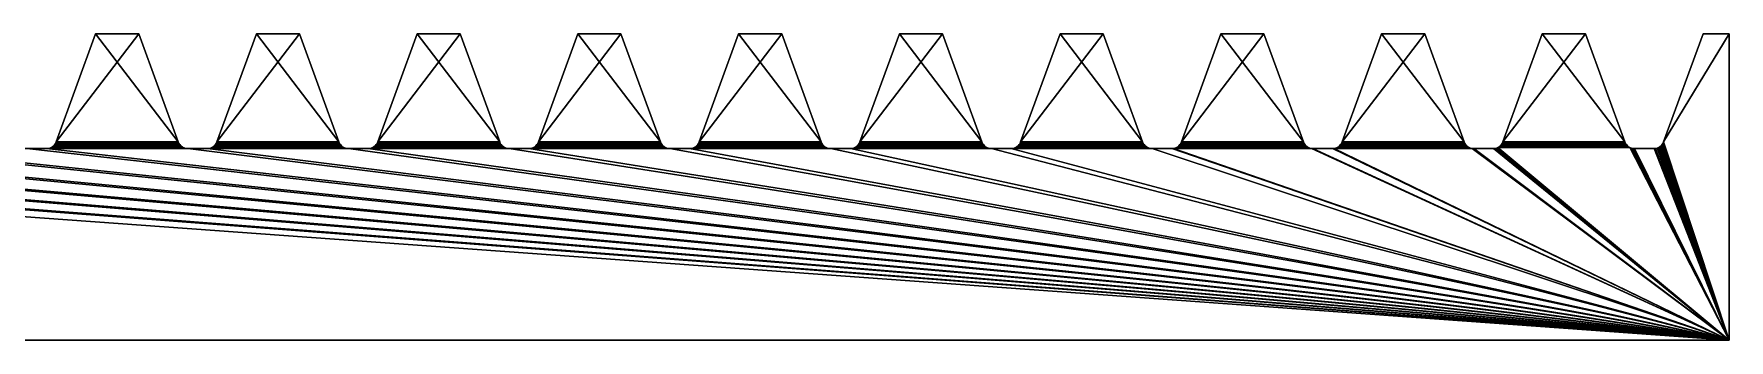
# Model space of a CAD drawing. Extents: x -15.2 to -4.5, y 0 to 0.6.
# Drawn here: x -8.053 to -4.547, y 0 to 0.635 of the extents above; entities that cross this region are included whole.
import ezdxf

# ---------------------------------------------------------------- set-up
doc = ezdxf.new("R2010")
doc.units = 0
doc.layers.add('4_21in_rac', color=253, linetype='CONTINUOUS')

msp = doc.modelspace()

# ---------------------------------------------------------------- meshes
at = {"layer": '4_21in_rac', "color": 253}
mesh = msp.add_polyface(dxfattribs=at)
corners = [(-7.925308, 0.635, 0.3175), (-7.925308, 0.635, -0.3175), (-7.836105, 0.635, -0.3175), (-7.836105, 0.635, 0.3175), (-7.746849, 0.40089, -0.3175), (-7.749329, 0.402925, -0.3175), (-8.012084, 0.402925, -0.3175), (-8.006865, 0.410923, -0.3175), (-7.753224, 0.408001, -0.3175), (-7.754548, 0.410923, -0.3175), (-7.751471, 0.405314, -0.3175), (-8.008189, 0.408001, -0.3175), (-8.009943, 0.405314, -0.3175), (-8.014564, 0.40089, -0.3175), (-8.014564, 0.40089, 0.3175), (-8.012084, 0.402925, 0.3175), (-7.748305, 0.402007, 0.3175), (-7.754548, 0.410923, 0.3175), (-8.008189, 0.408001, 0.3175), (-8.006865, 0.410923, 0.3175), (-8.009943, 0.405314, 0.3175), (-7.752999, 0.407601, 0.3175), (-7.750896, 0.404598, 0.3175), (-8.080791, 0.402007, 0.3175), (-8.081815, 0.402925, -0.3175), (-8.079335, 0.40089, -0.3175), (-8.085485, 0.407601, 0.3175), (-8.08571, 0.408001, -0.3175), (-8.083957, 0.405314, -0.3175), (-8.087034, 0.410923, 0.3175), (-8.087034, 0.410923, -0.3175), (-8.083382, 0.404598, 0.3175)]
mesh.append_faces([[corners[k] for k in face] for face in [(0, 1, 2), (0, 2, 3), (4, 5, 6), (7, 8, 9), (10, 8, 11), (9, 2, 1), (5, 10, 12), (9, 1, 7), (8, 7, 11), (10, 11, 12), (5, 12, 6), (4, 6, 13), (14, 15, 16), (17, 18, 19), (20, 18, 21), (19, 0, 3), (15, 20, 22), (19, 3, 17), (18, 17, 21), (20, 21, 22), (15, 22, 16), (1, 0, 19), (1, 19, 7), (7, 19, 18), (18, 12, 11), (15, 13, 6), (15, 14, 13), (20, 15, 6), (20, 6, 12), (18, 20, 12), (7, 18, 11), (23, 24, 25), (26, 27, 28), (29, 30, 27), (23, 31, 24), (27, 26, 29), (31, 26, 28), (31, 28, 24), (17, 3, 9), (3, 2, 9)]], dxfattribs={"color": 253})
mesh = msp.add_polyface(dxfattribs=at)
corners = [(-7.592822, 0.635, 0.3175), (-7.592822, 0.635, -0.3175), (-7.503619, 0.635, -0.3175), (-7.503619, 0.635, 0.3175), (-7.414363, 0.40089, -0.3175), (-7.416843, 0.402925, -0.3175), (-7.679598, 0.402925, -0.3175), (-7.674379, 0.410923, -0.3175), (-7.420738, 0.408001, -0.3175), (-7.422062, 0.410923, -0.3175), (-7.418985, 0.405314, -0.3175), (-7.675703, 0.408001, -0.3175), (-7.677457, 0.405314, -0.3175), (-7.682078, 0.40089, 0.3175), (-7.679598, 0.402925, 0.3175), (-7.416843, 0.402925, 0.3175), (-7.422062, 0.410923, 0.3175), (-7.675703, 0.408001, 0.3175), (-7.674379, 0.410923, 0.3175), (-7.677457, 0.405314, 0.3175), (-7.420738, 0.408001, 0.3175), (-7.418985, 0.405314, 0.3175), (-7.414363, 0.40089, 0.3175), (-7.682078, 0.40089, -0.3175), (-7.748305, 0.402007, 0.3175), (-7.749329, 0.402925, -0.3175), (-7.746849, 0.40089, -0.3175), (-7.752999, 0.407601, 0.3175), (-7.753224, 0.408001, -0.3175), (-7.751471, 0.405314, -0.3175), (-7.754548, 0.410923, 0.3175), (-7.754548, 0.410923, -0.3175), (-7.750896, 0.404598, 0.3175)]
mesh.append_faces([[corners[k] for k in face] for face in [(0, 1, 2), (0, 2, 3), (4, 5, 6), (7, 8, 9), (10, 8, 11), (9, 2, 1), (5, 10, 12), (9, 1, 7), (8, 7, 11), (10, 11, 12), (5, 12, 6), (13, 14, 15), (16, 17, 18), (19, 17, 20), (18, 0, 3), (14, 19, 21), (18, 3, 16), (17, 16, 20), (19, 20, 21), (14, 21, 15), (13, 15, 22), (1, 0, 18), (1, 18, 7), (7, 18, 17), (17, 12, 11), (14, 23, 6), (14, 13, 23), (19, 14, 6), (19, 6, 12), (17, 19, 12), (7, 17, 11), (24, 25, 26), (27, 28, 29), (30, 31, 28), (24, 32, 25), (28, 27, 30), (32, 27, 29), (32, 29, 25), (16, 3, 9), (3, 2, 9)]], dxfattribs={"color": 253})
mesh = msp.add_polyface(dxfattribs=at)
corners = [(-7.260336, 0.635, 0.3175), (-7.260336, 0.635, -0.3175), (-7.171133, 0.635, -0.3175), (-7.171133, 0.635, 0.3175), (-7.081877, 0.40089, -0.3175), (-7.084357, 0.402925, -0.3175), (-7.347112, 0.402925, -0.3175), (-7.341893, 0.410923, -0.3175), (-7.088252, 0.408001, -0.3175), (-7.089576, 0.410923, -0.3175), (-7.086499, 0.405314, -0.3175), (-7.343217, 0.408001, -0.3175), (-7.344971, 0.405314, -0.3175), (-7.349592, 0.40089, -0.3175), (-7.349592, 0.40089, 0.3175), (-7.347112, 0.402925, 0.3175), (-7.084357, 0.402925, 0.3175), (-7.089576, 0.410923, 0.3175), (-7.343217, 0.408001, 0.3175), (-7.341893, 0.410923, 0.3175), (-7.344971, 0.405314, 0.3175), (-7.088252, 0.408001, 0.3175), (-7.086499, 0.405314, 0.3175), (-7.081877, 0.40089, 0.3175), (-7.416843, 0.402925, 0.3175), (-7.418985, 0.405314, -0.3175), (-7.416843, 0.402925, -0.3175), (-7.420738, 0.408001, 0.3175), (-7.422062, 0.410923, -0.3175), (-7.420738, 0.408001, -0.3175), (-7.414363, 0.40089, 0.3175), (-7.418985, 0.405314, 0.3175), (-7.422062, 0.410923, 0.3175), (-7.414363, 0.40089, -0.3175)]
mesh.append_faces([[corners[k] for k in face] for face in [(0, 1, 2), (0, 2, 3), (4, 5, 6), (7, 8, 9), (10, 8, 11), (9, 2, 1), (5, 10, 12), (9, 1, 7), (8, 7, 11), (10, 11, 12), (5, 12, 6), (4, 6, 13), (14, 15, 16), (17, 18, 19), (20, 18, 21), (19, 0, 3), (15, 20, 22), (19, 3, 17), (18, 17, 21), (20, 21, 22), (15, 22, 16), (14, 16, 23), (1, 0, 19), (1, 19, 7), (7, 19, 18), (18, 12, 11), (15, 13, 6), (15, 14, 13), (20, 15, 6), (20, 6, 12), (18, 20, 12), (7, 18, 11), (24, 25, 26), (27, 28, 29), (30, 24, 26), (24, 31, 25), (28, 27, 32), (31, 27, 29), (31, 29, 25), (30, 26, 33)]], dxfattribs={"color": 253})
mesh = msp.add_polyface(dxfattribs=at)
corners = [(-6.92785, 0.635, 0.3175), (-6.92785, 0.635, -0.3175), (-6.838647, 0.635, -0.3175), (-6.838647, 0.635, 0.3175), (-6.749391, 0.40089, -0.3175), (-6.751871, 0.402925, -0.3175), (-7.014626, 0.402925, -0.3175), (-7.009407, 0.410923, -0.3175), (-6.755766, 0.408001, -0.3175), (-6.75709, 0.410923, -0.3175), (-6.754013, 0.405314, -0.3175), (-7.010731, 0.408001, -0.3175), (-7.012485, 0.405314, -0.3175), (-7.017106, 0.40089, 0.3175), (-7.014626, 0.402925, 0.3175), (-6.751871, 0.402925, 0.3175), (-6.75709, 0.410923, 0.3175), (-7.010731, 0.408001, 0.3175), (-7.009407, 0.410923, 0.3175), (-7.012485, 0.405314, 0.3175), (-6.755766, 0.408001, 0.3175), (-6.754013, 0.405314, 0.3175), (-7.017106, 0.40089, -0.3175), (-7.089576, 0.410923, 0.3175), (-7.171133, 0.635, 0.3175), (-7.089576, 0.410923, -0.3175), (-7.171133, 0.635, -0.3175), (-7.084357, 0.402925, 0.3175), (-7.086499, 0.405314, -0.3175), (-7.084357, 0.402925, -0.3175), (-7.088252, 0.408001, 0.3175), (-7.088252, 0.408001, -0.3175), (-7.081877, 0.40089, 0.3175), (-7.086499, 0.405314, 0.3175), (-7.081877, 0.40089, -0.3175)]
mesh.append_faces([[corners[k] for k in face] for face in [(0, 1, 2), (0, 2, 3), (4, 5, 6), (7, 8, 9), (10, 8, 11), (9, 2, 1), (5, 10, 12), (9, 1, 7), (8, 7, 11), (10, 11, 12), (5, 12, 6), (13, 14, 15), (16, 17, 18), (19, 17, 20), (18, 0, 3), (14, 19, 21), (18, 3, 16), (17, 16, 20), (19, 20, 21), (14, 21, 15), (1, 0, 18), (1, 18, 7), (7, 18, 17), (17, 12, 11), (14, 22, 6), (14, 13, 22), (19, 14, 6), (19, 6, 12), (17, 19, 12), (7, 17, 11), (23, 24, 25), (24, 26, 25), (27, 28, 29), (30, 25, 31), (32, 27, 29), (27, 33, 28), (25, 30, 23), (33, 30, 31), (33, 31, 28), (32, 29, 34)]], dxfattribs={"color": 253})
mesh = msp.add_polyface(dxfattribs=at)
corners = [(-6.595364, 0.635, 0.3175), (-6.595364, 0.635, -0.3175), (-6.506161, 0.635, -0.3175), (-6.506161, 0.635, 0.3175), (-6.416905, 0.40089, -0.3175), (-6.419385, 0.402925, -0.3175), (-6.68214, 0.402925, -0.3175), (-6.676921, 0.410923, -0.3175), (-6.42328, 0.408001, -0.3175), (-6.424604, 0.410923, -0.3175), (-6.421527, 0.405314, -0.3175), (-6.678245, 0.408001, -0.3175), (-6.679999, 0.405314, -0.3175), (-6.68462, 0.40089, 0.3175), (-6.68214, 0.402925, 0.3175), (-6.419385, 0.402925, 0.3175), (-6.424604, 0.410923, 0.3175), (-6.678245, 0.408001, 0.3175), (-6.676921, 0.410923, 0.3175), (-6.679999, 0.405314, 0.3175), (-6.42328, 0.408001, 0.3175), (-6.421527, 0.405314, 0.3175), (-6.68462, 0.40089, -0.3175), (-6.75709, 0.410923, 0.3175), (-6.838647, 0.635, 0.3175), (-6.75709, 0.410923, -0.3175), (-6.838647, 0.635, -0.3175), (-6.751871, 0.402925, 0.3175), (-6.754013, 0.405314, -0.3175), (-6.751871, 0.402925, -0.3175), (-6.755766, 0.408001, 0.3175), (-6.755766, 0.408001, -0.3175), (-6.749391, 0.40089, 0.3175), (-6.754013, 0.405314, 0.3175), (-6.749391, 0.40089, -0.3175)]
mesh.append_faces([[corners[k] for k in face] for face in [(0, 1, 2), (0, 2, 3), (4, 5, 6), (7, 8, 9), (10, 8, 11), (9, 2, 1), (5, 10, 12), (9, 1, 7), (8, 7, 11), (10, 11, 12), (5, 12, 6), (13, 14, 15), (16, 17, 18), (19, 17, 20), (18, 0, 3), (14, 19, 21), (18, 3, 16), (17, 16, 20), (19, 20, 21), (14, 21, 15), (1, 0, 18), (1, 18, 7), (7, 18, 17), (17, 12, 11), (14, 22, 6), (14, 13, 22), (19, 14, 6), (19, 6, 12), (17, 19, 12), (7, 17, 11), (23, 24, 25), (24, 26, 25), (27, 28, 29), (30, 25, 31), (32, 27, 29), (27, 33, 28), (25, 30, 23), (33, 30, 31), (33, 31, 28), (32, 29, 34)]], dxfattribs={"color": 253})
mesh = msp.add_polyface(dxfattribs=at)
corners = [(-6.262878, 0.635, 0.3175), (-6.262878, 0.635, -0.3175), (-6.173675, 0.635, -0.3175), (-6.173675, 0.635, 0.3175), (-6.084419, 0.40089, -0.3175), (-6.086899, 0.402925, -0.3175), (-6.349654, 0.402925, -0.3175), (-6.344435, 0.410923, -0.3175), (-6.090794, 0.408001, -0.3175), (-6.092118, 0.410923, -0.3175), (-6.089041, 0.405314, -0.3175), (-6.345759, 0.408001, -0.3175), (-6.347513, 0.405314, -0.3175), (-6.352134, 0.40089, 0.3175), (-6.349654, 0.402925, 0.3175), (-6.086899, 0.402925, 0.3175), (-6.092118, 0.410923, 0.3175), (-6.345759, 0.408001, 0.3175), (-6.344435, 0.410923, 0.3175), (-6.347513, 0.405314, 0.3175), (-6.090794, 0.408001, 0.3175), (-6.089041, 0.405314, 0.3175), (-6.352134, 0.40089, -0.3175), (-6.424604, 0.410923, 0.3175), (-6.506161, 0.635, 0.3175), (-6.424604, 0.410923, -0.3175), (-6.506161, 0.635, -0.3175), (-6.419385, 0.402925, 0.3175), (-6.421527, 0.405314, -0.3175), (-6.419385, 0.402925, -0.3175), (-6.42328, 0.408001, 0.3175), (-6.42328, 0.408001, -0.3175), (-6.416905, 0.40089, 0.3175), (-6.421527, 0.405314, 0.3175), (-6.416905, 0.40089, -0.3175)]
mesh.append_faces([[corners[k] for k in face] for face in [(0, 1, 2), (0, 2, 3), (4, 5, 6), (7, 8, 9), (10, 8, 11), (9, 2, 1), (5, 10, 12), (9, 1, 7), (8, 7, 11), (10, 11, 12), (5, 12, 6), (13, 14, 15), (16, 17, 18), (19, 17, 20), (18, 0, 3), (14, 19, 21), (18, 3, 16), (17, 16, 20), (19, 20, 21), (14, 21, 15), (1, 0, 18), (1, 18, 7), (7, 18, 17), (17, 12, 11), (14, 22, 6), (14, 13, 22), (19, 14, 6), (19, 6, 12), (17, 19, 12), (7, 17, 11), (23, 24, 25), (24, 26, 25), (27, 28, 29), (30, 25, 31), (32, 27, 29), (27, 33, 28), (25, 30, 23), (33, 30, 31), (33, 31, 28), (32, 29, 34)]], dxfattribs={"color": 253})
mesh = msp.add_polyface(dxfattribs=at)
corners = [(-5.930392, 0.635, 0.3175), (-5.930392, 0.635, -0.3175), (-5.841189, 0.635, -0.3175), (-5.841189, 0.635, 0.3175), (-5.751933, 0.40089, -0.3175), (-5.754413, 0.402925, -0.3175), (-6.017168, 0.402925, -0.3175), (-6.011949, 0.410923, -0.3175), (-5.758308, 0.408001, -0.3175), (-5.759632, 0.410923, -0.3175), (-5.756555, 0.405314, -0.3175), (-6.013273, 0.408001, -0.3175), (-6.015027, 0.405314, -0.3175), (-6.019648, 0.40089, 0.3175), (-6.017168, 0.402925, 0.3175), (-5.754413, 0.402925, 0.3175), (-5.759632, 0.410923, 0.3175), (-6.013273, 0.408001, 0.3175), (-6.011949, 0.410923, 0.3175), (-6.015027, 0.405314, 0.3175), (-5.758308, 0.408001, 0.3175), (-5.756555, 0.405314, 0.3175), (-6.019648, 0.40089, -0.3175), (-6.092118, 0.410923, 0.3175), (-6.173675, 0.635, 0.3175), (-6.092118, 0.410923, -0.3175), (-6.173675, 0.635, -0.3175), (-6.086899, 0.402925, 0.3175), (-6.089041, 0.405314, -0.3175), (-6.086899, 0.402925, -0.3175), (-6.090794, 0.408001, 0.3175), (-6.090794, 0.408001, -0.3175), (-6.084419, 0.40089, 0.3175), (-6.089041, 0.405314, 0.3175), (-6.084419, 0.40089, -0.3175)]
mesh.append_faces([[corners[k] for k in face] for face in [(0, 1, 2), (0, 2, 3), (4, 5, 6), (7, 8, 9), (10, 8, 11), (9, 2, 1), (5, 10, 12), (9, 1, 7), (8, 7, 11), (10, 11, 12), (5, 12, 6), (13, 14, 15), (16, 17, 18), (19, 17, 20), (18, 0, 3), (14, 19, 21), (18, 3, 16), (17, 16, 20), (19, 20, 21), (14, 21, 15), (1, 0, 18), (1, 18, 7), (7, 18, 17), (17, 12, 11), (14, 22, 6), (14, 13, 22), (19, 14, 6), (19, 6, 12), (17, 19, 12), (7, 17, 11), (23, 24, 25), (24, 26, 25), (27, 28, 29), (30, 25, 31), (32, 27, 29), (27, 33, 28), (25, 30, 23), (33, 30, 31), (33, 31, 28), (32, 29, 34)]], dxfattribs={"color": 253})
mesh = msp.add_polyface(dxfattribs=at)
corners = [(-5.597906, 0.635, 0.3175), (-5.597906, 0.635, -0.3175), (-5.508703, 0.635, -0.3175), (-5.508703, 0.635, 0.3175), (-5.419447, 0.40089, -0.3175), (-5.421927, 0.402925, -0.3175), (-5.684682, 0.402925, -0.3175), (-5.679463, 0.410923, -0.3175), (-5.425822, 0.408001, -0.3175), (-5.427146, 0.410923, -0.3175), (-5.424069, 0.405314, -0.3175), (-5.680787, 0.408001, -0.3175), (-5.682541, 0.405314, -0.3175), (-5.687162, 0.40089, 0.3175), (-5.684682, 0.402925, 0.3175), (-5.421927, 0.402925, 0.3175), (-5.427146, 0.410923, 0.3175), (-5.680787, 0.408001, 0.3175), (-5.679463, 0.410923, 0.3175), (-5.682541, 0.405314, 0.3175), (-5.425822, 0.408001, 0.3175), (-5.424069, 0.405314, 0.3175), (-5.687162, 0.40089, -0.3175), (-5.759632, 0.410923, 0.3175), (-5.841189, 0.635, 0.3175), (-5.759632, 0.410923, -0.3175), (-5.841189, 0.635, -0.3175), (-5.754413, 0.402925, 0.3175), (-5.756555, 0.405314, -0.3175), (-5.754413, 0.402925, -0.3175), (-5.758308, 0.408001, 0.3175), (-5.758308, 0.408001, -0.3175), (-5.751933, 0.40089, 0.3175), (-5.756555, 0.405314, 0.3175), (-5.751933, 0.40089, -0.3175)]
mesh.append_faces([[corners[k] for k in face] for face in [(0, 1, 2), (0, 2, 3), (4, 5, 6), (7, 8, 9), (10, 8, 11), (9, 2, 1), (5, 10, 12), (9, 1, 7), (8, 7, 11), (10, 11, 12), (5, 12, 6), (13, 14, 15), (16, 17, 18), (19, 17, 20), (18, 0, 3), (14, 19, 21), (18, 3, 16), (17, 16, 20), (19, 20, 21), (14, 21, 15), (1, 0, 18), (1, 18, 7), (7, 18, 17), (17, 12, 11), (14, 22, 6), (14, 13, 22), (19, 14, 6), (19, 6, 12), (17, 19, 12), (7, 17, 11), (23, 24, 25), (24, 26, 25), (27, 28, 29), (30, 25, 31), (32, 27, 29), (27, 33, 28), (25, 30, 23), (33, 30, 31), (33, 31, 28), (32, 29, 34)]], dxfattribs={"color": 253})
mesh = msp.add_polyface(dxfattribs=at)
corners = [(-5.26542, 0.635, 0.3175), (-5.26542, 0.635, -0.3175), (-5.176217, 0.635, -0.3175), (-5.176217, 0.635, 0.3175), (-5.086961, 0.40089, -0.3175), (-5.089441, 0.402925, -0.3175), (-5.352196, 0.402925, -0.3175), (-5.346977, 0.410923, -0.3175), (-5.093336, 0.408001, -0.3175), (-5.09466, 0.410923, -0.3175), (-5.091583, 0.405314, -0.3175), (-5.348301, 0.408001, -0.3175), (-5.350055, 0.405314, -0.3175), (-5.354676, 0.40089, 0.3175), (-5.352196, 0.402925, 0.3175), (-5.089441, 0.402925, 0.3175), (-5.09466, 0.410923, 0.3175), (-5.348301, 0.408001, 0.3175), (-5.346977, 0.410923, 0.3175), (-5.350055, 0.405314, 0.3175), (-5.093336, 0.408001, 0.3175), (-5.091583, 0.405314, 0.3175), (-5.354676, 0.40089, -0.3175), (-5.427146, 0.410923, 0.3175), (-5.508703, 0.635, 0.3175), (-5.427146, 0.410923, -0.3175), (-5.508703, 0.635, -0.3175), (-5.421927, 0.402925, 0.3175), (-5.424069, 0.405314, -0.3175), (-5.421927, 0.402925, -0.3175), (-5.425822, 0.408001, 0.3175), (-5.425822, 0.408001, -0.3175), (-5.419447, 0.40089, 0.3175), (-5.424069, 0.405314, 0.3175), (-5.419447, 0.40089, -0.3175)]
mesh.append_faces([[corners[k] for k in face] for face in [(0, 1, 2), (0, 2, 3), (4, 5, 6), (7, 8, 9), (10, 8, 11), (9, 2, 1), (5, 10, 12), (9, 1, 7), (8, 7, 11), (10, 11, 12), (5, 12, 6), (13, 14, 15), (16, 17, 18), (19, 17, 20), (18, 0, 3), (14, 19, 21), (18, 3, 16), (17, 16, 20), (19, 20, 21), (14, 21, 15), (1, 0, 18), (1, 18, 7), (7, 18, 17), (17, 12, 11), (14, 22, 6), (14, 13, 22), (19, 14, 6), (19, 6, 12), (17, 19, 12), (7, 17, 11), (23, 24, 25), (24, 26, 25), (27, 28, 29), (30, 25, 31), (32, 27, 29), (27, 33, 28), (25, 30, 23), (33, 30, 31), (33, 31, 28), (32, 29, 34)]], dxfattribs={"color": 253})
mesh = msp.add_polyface(dxfattribs=at)
corners = [(-4.932934, 0.635, 0.3175), (-4.932934, 0.635, -0.3175), (-4.843731, 0.635, -0.3175), (-4.843731, 0.635, 0.3175), (-4.762174, 0.410923, -0.3175), (-5.014491, 0.410923, -0.3175), (-4.76085, 0.408001, -0.3175), (-5.015815, 0.408001, -0.3175), (-4.759097, 0.405314, -0.3175), (-5.017569, 0.405314, -0.3175), (-4.756955, 0.402925, -0.3175), (-5.01971, 0.402925, -0.3175), (-4.754475, 0.40089, -0.3175), (-5.02219, 0.40089, -0.3175), (-5.0842, 0.399255, -0.3175), (-5.086961, 0.40089, -0.3175), (-5.354676, 0.40089, -0.3175), (-5.024951, 0.399255, 0.3175), (-5.02219, 0.40089, 0.3175), (-4.754475, 0.40089, 0.3175), (-5.01971, 0.402925, 0.3175), (-4.756955, 0.402925, 0.3175), (-4.762174, 0.410923, 0.3175), (-5.015815, 0.408001, 0.3175), (-5.014491, 0.410923, 0.3175), (-5.017569, 0.405314, 0.3175), (-4.76085, 0.408001, 0.3175), (-4.759097, 0.405314, 0.3175), (-5.024951, 0.399255, -0.3175), (-5.09466, 0.410923, 0.3175), (-5.176217, 0.635, 0.3175), (-5.09466, 0.410923, -0.3175), (-5.176217, 0.635, -0.3175), (-5.089441, 0.402925, 0.3175), (-5.091583, 0.405314, -0.3175), (-5.089441, 0.402925, -0.3175), (-5.093336, 0.408001, 0.3175), (-5.093336, 0.408001, -0.3175), (-5.086961, 0.40089, 0.3175), (-5.091583, 0.405314, 0.3175), (-5.0842, 0.399255, 0.3175)]
mesh.append_faces([[corners[k] for k in face] for face in [(0, 1, 2), (0, 2, 3), (4, 2, 1), (4, 1, 5), (6, 5, 7), (8, 7, 9), (10, 9, 11), (12, 11, 13), (14, 15, 16), (17, 18, 19), (18, 20, 21), (22, 23, 24), (25, 23, 26), (24, 0, 3), (20, 25, 27), (24, 3, 22), (23, 22, 26), (25, 26, 27), (1, 0, 24), (1, 24, 5), (5, 24, 23), (23, 9, 7), (20, 13, 11), (20, 18, 13), (18, 28, 13), (25, 20, 11), (25, 11, 9), (23, 25, 9), (5, 23, 7), (29, 30, 31), (30, 32, 31), (33, 34, 35), (36, 31, 37), (38, 33, 35), (33, 39, 34), (31, 36, 29), (39, 36, 37), (39, 37, 34), (40, 38, 15), (38, 35, 15)]], dxfattribs={"color": 253})
mesh = msp.add_polyface(dxfattribs=at)
corners = [(-4.5466, 0.635, -0.3175), (-4.682005, 0.410923, -0.3175), (-4.5466, 0, -0.3175), (-4.683329, 0.408001, -0.3175), (-4.685083, 0.405314, -0.3175), (-4.687224, 0.402925, -0.3175), (-4.689704, 0.40089, -0.3175), (-4.692465, 0.399255, -0.3175), (-4.695442, 0.39806, -0.3175), (-4.698567, 0.397331, -0.3175), (-4.701766, 0.397087, -0.3175), (-4.742413, 0.397087, -0.3175), (-4.745612, 0.397331, -0.3175), (-4.748737, 0.39806, -0.3175), (-4.751714, 0.399255, -0.3175), (-5.024951, 0.399255, -0.3175), (-5.024951, 0.399255, 0.3175), (-4.751714, 0.399255, 0.3175), (-4.5466, 0, 0.3175), (-4.748737, 0.39806, 0.3175), (-4.745612, 0.397331, 0.3175), (-4.742413, 0.397087, 0.3175), (-4.701766, 0.397087, 0.3175), (-4.698567, 0.397331, 0.3175), (-4.695442, 0.39806, 0.3175), (-4.692465, 0.399255, 0.3175), (-4.689704, 0.40089, 0.3175), (-4.687224, 0.402925, 0.3175), (-4.685083, 0.405314, 0.3175), (-4.683329, 0.408001, 0.3175), (-4.682005, 0.410923, 0.3175), (-4.5466, 0.635, 0.3175)]
mesh.append_faces([[corners[k] for k in face] for face in [(0, 1, 2), (1, 3, 2), (3, 4, 2), (4, 5, 2), (5, 6, 2), (6, 7, 2), (7, 8, 2), (8, 9, 2), (2, 10, 11), (11, 12, 2), (12, 13, 2), (13, 14, 2), (14, 15, 2), (9, 10, 2), (16, 17, 18), (17, 19, 18), (19, 20, 18), (20, 21, 18), (18, 22, 23), (18, 23, 24), (18, 24, 25), (18, 25, 26), (18, 26, 27), (18, 27, 28), (18, 28, 29), (18, 29, 30), (18, 30, 31), (21, 22, 18), (23, 10, 9), (25, 24, 8), (10, 23, 22), (24, 23, 9), (24, 9, 8), (21, 11, 10), (21, 10, 22), (11, 21, 20), (20, 13, 12), (20, 19, 13), (11, 20, 12), (2, 18, 31)]], dxfattribs={"color": 253})
mesh = msp.add_polyface(dxfattribs=at)
corners = [(-4.600448, 0.635, 0.3175), (-4.600448, 0.635, -0.3175), (-4.5466, 0.635, -0.3175), (-4.5466, 0.635, 0.3175), (-4.682005, 0.410923, -0.3175), (-4.751714, 0.399255, -0.3175), (-4.754475, 0.40089, -0.3175), (-5.02219, 0.40089, -0.3175), (-4.756955, 0.402925, -0.3175), (-5.01971, 0.402925, -0.3175), (-5.014491, 0.410923, -0.3175), (-4.76085, 0.408001, -0.3175), (-4.762174, 0.410923, -0.3175), (-4.759097, 0.405314, -0.3175), (-5.015815, 0.408001, -0.3175), (-5.017569, 0.405314, -0.3175), (-5.01971, 0.402925, 0.3175), (-4.759097, 0.405314, 0.3175), (-4.756955, 0.402925, 0.3175), (-5.02219, 0.40089, 0.3175), (-4.754475, 0.40089, 0.3175), (-5.024951, 0.399255, 0.3175), (-4.751714, 0.399255, 0.3175), (-4.682005, 0.410923, 0.3175), (-4.683329, 0.408001, 0.3175), (-4.685083, 0.405314, -0.3175), (-4.683329, 0.408001, -0.3175), (-4.687224, 0.402925, 0.3175), (-4.689704, 0.40089, -0.3175), (-4.687224, 0.402925, -0.3175), (-4.692465, 0.399255, 0.3175), (-4.695442, 0.39806, -0.3175), (-4.692465, 0.399255, -0.3175), (-4.689704, 0.40089, 0.3175), (-4.685083, 0.405314, 0.3175), (-4.762174, 0.410923, 0.3175), (-4.843731, 0.635, 0.3175), (-4.843731, 0.635, -0.3175), (-4.76085, 0.408001, 0.3175), (-4.748737, 0.39806, 0.3175), (-4.748737, 0.39806, -0.3175), (-4.5466, 0, -0.3175)]
mesh.append_faces([[corners[k] for k in face] for face in [(0, 1, 2), (0, 2, 3), (1, 4, 2), (5, 6, 7), (6, 8, 9), (10, 11, 12), (13, 11, 14), (8, 13, 15), (16, 17, 18), (19, 18, 20), (21, 20, 22), (23, 0, 3), (1, 0, 23), (1, 23, 4), (4, 23, 24), (24, 25, 26), (27, 28, 29), (30, 31, 32), (33, 30, 32), (27, 33, 28), (33, 32, 28), (34, 27, 29), (34, 29, 25), (24, 34, 25), (4, 24, 26), (35, 36, 12), (36, 37, 12), (22, 6, 5), (18, 13, 8), (38, 12, 11), (20, 18, 8), (18, 17, 13), (12, 38, 35), (17, 38, 11), (17, 11, 13), (22, 20, 6), (20, 8, 6), (39, 22, 5), (39, 5, 40), (41, 3, 2)]], dxfattribs={"color": 253})
mesh = msp.add_polyface(dxfattribs=at)
corners = [(-11.392133, 0.397087, -0.3175), (-11.680773, 0.397331, -0.3175), (-11.683972, 0.397087, -0.3175), (-11.724619, 0.397087, -0.3175), (-11.727818, 0.397331, -0.3175), (-12.013259, 0.397331, -0.3175), (-11.730943, 0.39806, -0.3175), (-12.010134, 0.39806, -0.3175), (-11.73392, 0.399255, -0.3175), (-12.007157, 0.399255, -0.3175), (-11.736681, 0.40089, -0.3175), (-12.004396, 0.40089, -0.3175), (-12.001916, 0.402925, -0.3175), (-10.021542, 0.397087, -0.3175), (-10.062189, 0.397087, -0.3175), (-15.24, 0, -0.3175), (-10.354028, 0.397087, -0.3175), (-12.010134, 0.39806, 0.3175), (-12.007157, 0.399255, 0.3175), (-11.73392, 0.399255, 0.3175), (-12.004396, 0.40089, 0.3175), (-11.736681, 0.40089, 0.3175), (-11.739161, 0.402925, 0.3175), (-11.730943, 0.39806, 0.3175), (-12.013259, 0.397331, 0.3175), (-11.727818, 0.397331, 0.3175), (-12.016458, 0.397087, 0.3175), (-11.724619, 0.397087, 0.3175), (-11.683972, 0.397087, 0.3175), (-11.680773, 0.397331, 0.3175), (-11.395332, 0.397331, 0.3175), (-10.062189, 0.397087, 0.3175), (-10.021542, 0.397087, 0.3175), (-15.24, 0, 0.3175), (-10.354028, 0.397087, 0.3175), (-4.5466, 0, 0.3175), (-11.674671, 0.399255, 0.3175), (-11.677648, 0.39806, -0.3175), (-11.674671, 0.399255, -0.3175), (-11.67191, 0.40089, 0.3175), (-11.677648, 0.39806, 0.3175), (-11.67191, 0.40089, -0.3175)]
mesh.append_faces([[corners[k] for k in face] for face in [(0, 1, 2), (3, 4, 5), (4, 6, 7), (6, 8, 9), (8, 10, 11), (10, 12, 11), (8, 11, 9), (6, 9, 7), (4, 7, 5), (13, 14, 15), (14, 16, 15), (17, 18, 19), (18, 20, 21), (20, 22, 21), (18, 21, 19), (17, 19, 23), (24, 23, 25), (26, 25, 27), (28, 29, 30), (31, 32, 33), (34, 31, 33), (15, 33, 35), (36, 37, 38), (29, 2, 1), (39, 36, 38), (36, 40, 37), (2, 29, 28), (40, 29, 1), (40, 1, 37), (39, 38, 41), (27, 3, 2), (27, 2, 28), (3, 27, 25), (25, 6, 4), (19, 10, 8), (19, 21, 10), (23, 19, 8), (23, 8, 6), (25, 23, 6), (3, 25, 4)]], dxfattribs={"color": 253})
mesh = msp.add_polyface(dxfattribs=at)
corners = [(-9.741765, 0.40089, -0.3175), (-10.007, 0.402925, -0.3175), (-10.00948, 0.40089, -0.3175), (-9.739004, 0.399255, -0.3175), (-10.012241, 0.399255, -0.3175), (-9.736027, 0.39806, -0.3175), (-10.015218, 0.39806, -0.3175), (-9.732902, 0.397331, -0.3175), (-10.018343, 0.397331, -0.3175), (-9.729703, 0.397087, -0.3175), (-10.021542, 0.397087, -0.3175), (-10.062189, 0.397087, -0.3175), (-10.065388, 0.397331, -0.3175), (-10.350829, 0.397331, -0.3175), (-10.068513, 0.39806, -0.3175), (-10.347704, 0.39806, -0.3175), (-10.07149, 0.399255, -0.3175), (-10.344727, 0.399255, -0.3175), (-10.074251, 0.40089, -0.3175), (-10.341966, 0.40089, -0.3175), (-10.076731, 0.402925, -0.3175), (-10.339486, 0.402925, -0.3175), (-4.5466, 0, -0.3175), (-15.24, 0, -0.3175), (-10.341966, 0.40089, 0.3175), (-10.075707, 0.402007, 0.3175), (-10.072704, 0.399904, 0.3175), (-10.344727, 0.399255, 0.3175), (-10.069382, 0.398355, 0.3175), (-10.347704, 0.39806, 0.3175), (-10.065841, 0.397406, 0.3175), (-10.350829, 0.397331, 0.3175), (-10.062189, 0.397087, 0.3175), (-10.021542, 0.397087, 0.3175), (-10.018343, 0.397331, 0.3175), (-9.732902, 0.397331, 0.3175), (-10.015218, 0.39806, 0.3175), (-9.736027, 0.39806, 0.3175), (-10.012241, 0.399255, 0.3175), (-9.739004, 0.399255, 0.3175), (-10.00948, 0.40089, 0.3175), (-9.741765, 0.40089, 0.3175), (-15.24, 0, 0.3175), (-4.5466, 0, 0.3175), (-10.007, 0.402925, 0.3175)]
mesh.append_faces([[corners[k] for k in face] for face in [(0, 1, 2), (3, 2, 4), (5, 4, 6), (7, 6, 8), (9, 8, 10), (11, 12, 13), (12, 14, 15), (14, 16, 17), (16, 18, 19), (18, 20, 21), (22, 10, 23), (24, 25, 26), (27, 26, 28), (29, 28, 30), (31, 30, 32), (33, 34, 35), (34, 36, 37), (36, 38, 39), (38, 40, 41), (42, 33, 43), (38, 6, 4), (34, 10, 8), (40, 38, 4), (38, 36, 6), (10, 34, 33), (36, 34, 8), (36, 8, 6), (44, 40, 2), (40, 4, 2), (32, 11, 10), (32, 10, 33), (11, 32, 12), (28, 16, 14), (25, 20, 18), (26, 25, 18), (28, 26, 16), (26, 18, 16), (30, 28, 14), (30, 14, 12), (32, 30, 12)]], dxfattribs={"color": 253})
mesh = msp.add_polyface(dxfattribs=at)
corners = [(-8.067273, 0.397087, -0.3175), (-8.070472, 0.397331, -0.3175), (-8.355913, 0.397331, -0.3175), (-8.073597, 0.39806, -0.3175), (-8.352788, 0.39806, -0.3175), (-8.076574, 0.399255, -0.3175), (-8.349811, 0.399255, -0.3175), (-8.079335, 0.40089, -0.3175), (-8.34705, 0.40089, -0.3175), (-8.34457, 0.402925, -0.3175), (-8.359112, 0.397087, -0.3175), (-8.399759, 0.397087, -0.3175), (-8.402958, 0.397331, -0.3175), (-8.688399, 0.397331, -0.3175), (-4.5466, 0, -0.3175), (-9.729703, 0.397087, -0.3175), (-10.021542, 0.397087, -0.3175), (-8.359112, 0.397087, 0.3175), (-8.355913, 0.397331, 0.3175), (-8.067273, 0.397087, 0.3175), (-8.352788, 0.39806, 0.3175), (-8.070925, 0.397406, 0.3175), (-8.349811, 0.399255, 0.3175), (-8.074466, 0.398355, 0.3175), (-8.34705, 0.40089, 0.3175), (-8.077788, 0.399904, 0.3175), (-8.080791, 0.402007, 0.3175), (-15.24, 0, -0.3175), (-4.5466, 0, 0.3175), (-8.34457, 0.402925, 0.3175), (-8.399759, 0.397087, 0.3175), (-8.402958, 0.397331, 0.3175), (-8.406083, 0.39806, -0.3175), (-8.40906, 0.399255, 0.3175), (-8.411821, 0.40089, -0.3175), (-8.40906, 0.399255, -0.3175), (-8.411821, 0.40089, 0.3175), (-8.414301, 0.402925, -0.3175), (-8.406083, 0.39806, 0.3175)]
mesh.append_faces([[corners[k] for k in face] for face in [(0, 1, 2), (1, 3, 4), (3, 5, 6), (5, 7, 8), (7, 9, 8), (5, 8, 6), (3, 6, 4), (1, 4, 2), (0, 2, 10), (11, 12, 13), (14, 15, 16), (17, 18, 19), (18, 20, 21), (20, 22, 23), (22, 24, 25), (24, 26, 25), (22, 25, 23), (20, 23, 21), (18, 21, 19), (27, 28, 14), (22, 4, 6), (18, 10, 2), (24, 22, 6), (22, 20, 4), (10, 18, 17), (20, 18, 2), (20, 2, 4), (29, 24, 8), (24, 6, 8), (30, 11, 10), (30, 10, 17), (11, 30, 31), (31, 32, 12), (33, 34, 35), (33, 36, 34), (36, 37, 34), (38, 33, 35), (38, 35, 32), (31, 38, 32), (11, 31, 12)]], dxfattribs={"color": 253})
mesh = msp.add_polyface(dxfattribs=at)
corners = [(-7.734787, 0.397087, -0.3175), (-7.737986, 0.397331, -0.3175), (-8.023427, 0.397331, -0.3175), (-7.741111, 0.39806, -0.3175), (-8.020302, 0.39806, -0.3175), (-7.744088, 0.399255, -0.3175), (-8.017325, 0.399255, -0.3175), (-7.746849, 0.40089, -0.3175), (-8.014564, 0.40089, -0.3175), (-8.026626, 0.397087, -0.3175), (-4.5466, 0, -0.3175), (-9.35657, 0.397087, -0.3175), (-9.397217, 0.397087, -0.3175), (-9.689056, 0.397087, -0.3175), (-9.729703, 0.397087, -0.3175), (-8.026626, 0.397087, 0.3175), (-8.023427, 0.397331, 0.3175), (-7.734787, 0.397087, 0.3175), (-8.020302, 0.39806, 0.3175), (-7.738439, 0.397406, 0.3175), (-8.017325, 0.399255, 0.3175), (-7.74198, 0.398355, 0.3175), (-8.014564, 0.40089, 0.3175), (-7.745302, 0.399904, 0.3175), (-7.748305, 0.402007, 0.3175), (-9.689056, 0.397087, 0.3175), (-9.397217, 0.397087, 0.3175), (-4.5466, 0, 0.3175), (-9.729703, 0.397087, 0.3175), (-10.021542, 0.397087, 0.3175), (-8.067273, 0.397087, 0.3175), (-8.067273, 0.397087, -0.3175), (-8.070472, 0.397331, -0.3175), (-8.074466, 0.398355, 0.3175), (-8.076574, 0.399255, -0.3175), (-8.073597, 0.39806, -0.3175), (-8.077788, 0.399904, 0.3175), (-8.080791, 0.402007, 0.3175), (-8.079335, 0.40089, -0.3175), (-8.070925, 0.397406, 0.3175)]
mesh.append_faces([[corners[k] for k in face] for face in [(0, 1, 2), (1, 3, 4), (3, 5, 6), (5, 7, 8), (5, 8, 6), (3, 6, 4), (1, 4, 2), (0, 2, 9), (10, 11, 12), (10, 12, 13), (10, 13, 14), (15, 16, 17), (16, 18, 19), (18, 20, 21), (20, 22, 23), (22, 24, 23), (20, 23, 21), (18, 21, 19), (16, 19, 17), (25, 26, 27), (28, 25, 27), (29, 28, 27), (20, 4, 6), (16, 9, 2), (22, 20, 6), (20, 18, 4), (9, 16, 15), (18, 16, 2), (18, 2, 4), (22, 6, 8), (30, 31, 9), (30, 9, 15), (31, 30, 32), (33, 34, 35), (36, 37, 38), (33, 36, 34), (36, 38, 34), (39, 33, 35), (39, 35, 32), (30, 39, 32)]], dxfattribs={"color": 253})
mesh = msp.add_polyface(dxfattribs=at)
corners = [(-7.402301, 0.397087, -0.3175), (-7.4055, 0.397331, -0.3175), (-7.690941, 0.397331, -0.3175), (-7.408625, 0.39806, -0.3175), (-7.687816, 0.39806, -0.3175), (-7.411602, 0.399255, -0.3175), (-7.684839, 0.399255, -0.3175), (-7.414363, 0.40089, -0.3175), (-7.682078, 0.40089, -0.3175), (-7.679598, 0.402925, -0.3175), (-7.69414, 0.397087, -0.3175), (-4.5466, 0, -0.3175), (-9.024084, 0.397087, -0.3175), (-9.064731, 0.397087, -0.3175), (-9.35657, 0.397087, -0.3175), (-9.35657, 0.397087, 0.3175), (-9.064731, 0.397087, 0.3175), (-4.5466, 0, 0.3175), (-9.024084, 0.397087, 0.3175), (-7.69414, 0.397087, 0.3175), (-7.690941, 0.397331, 0.3175), (-7.4055, 0.397331, 0.3175), (-7.687816, 0.39806, 0.3175), (-7.408625, 0.39806, 0.3175), (-7.684839, 0.399255, 0.3175), (-7.411602, 0.399255, 0.3175), (-7.682078, 0.40089, 0.3175), (-7.414363, 0.40089, 0.3175), (-7.402301, 0.397087, 0.3175), (-9.397217, 0.397087, 0.3175), (-7.734787, 0.397087, 0.3175), (-7.734787, 0.397087, -0.3175), (-7.737986, 0.397331, -0.3175), (-7.74198, 0.398355, 0.3175), (-7.744088, 0.399255, -0.3175), (-7.741111, 0.39806, -0.3175), (-7.745302, 0.399904, 0.3175), (-7.748305, 0.402007, 0.3175), (-7.746849, 0.40089, -0.3175), (-7.738439, 0.397406, 0.3175)]
mesh.append_faces([[corners[k] for k in face] for face in [(0, 1, 2), (1, 3, 4), (3, 5, 6), (5, 7, 8), (7, 9, 8), (5, 8, 6), (3, 6, 4), (1, 4, 2), (0, 2, 10), (11, 12, 13), (11, 13, 14), (15, 16, 17), (16, 18, 17), (19, 20, 21), (20, 22, 23), (22, 24, 25), (24, 26, 27), (24, 27, 25), (22, 25, 23), (20, 23, 21), (19, 21, 28), (29, 15, 17), (24, 4, 6), (20, 10, 2), (26, 24, 6), (24, 22, 4), (10, 20, 19), (22, 20, 2), (22, 2, 4), (26, 6, 8), (30, 31, 10), (30, 10, 19), (31, 30, 32), (33, 34, 35), (36, 37, 38), (33, 36, 34), (36, 38, 34), (39, 33, 35), (39, 35, 32), (30, 39, 32)]], dxfattribs={"color": 253})
mesh = msp.add_polyface(dxfattribs=at)
corners = [(-7.069815, 0.397087, -0.3175), (-7.073014, 0.397331, -0.3175), (-7.358455, 0.397331, -0.3175), (-7.076139, 0.39806, -0.3175), (-7.35533, 0.39806, -0.3175), (-7.079116, 0.399255, -0.3175), (-7.352353, 0.399255, -0.3175), (-7.081877, 0.40089, -0.3175), (-7.349592, 0.40089, -0.3175), (-7.361654, 0.397087, -0.3175), (-4.5466, 0, -0.3175), (-8.399759, 0.397087, -0.3175), (-8.691598, 0.397087, -0.3175), (-8.732245, 0.397087, -0.3175), (-9.024084, 0.397087, -0.3175), (-9.024084, 0.397087, 0.3175), (-8.732245, 0.397087, 0.3175), (-4.5466, 0, 0.3175), (-8.691598, 0.397087, 0.3175), (-8.399759, 0.397087, 0.3175), (-7.361654, 0.397087, 0.3175), (-7.358455, 0.397331, 0.3175), (-7.073014, 0.397331, 0.3175), (-7.35533, 0.39806, 0.3175), (-7.076139, 0.39806, 0.3175), (-7.352353, 0.399255, 0.3175), (-7.079116, 0.399255, 0.3175), (-7.349592, 0.40089, 0.3175), (-7.081877, 0.40089, 0.3175), (-7.069815, 0.397087, 0.3175), (-7.402301, 0.397087, 0.3175), (-7.402301, 0.397087, -0.3175), (-7.4055, 0.397331, 0.3175), (-7.408625, 0.39806, -0.3175), (-7.4055, 0.397331, -0.3175), (-7.411602, 0.399255, 0.3175), (-7.414363, 0.40089, -0.3175), (-7.411602, 0.399255, -0.3175), (-7.414363, 0.40089, 0.3175), (-7.408625, 0.39806, 0.3175)]
mesh.append_faces([[corners[k] for k in face] for face in [(0, 1, 2), (1, 3, 4), (3, 5, 6), (5, 7, 8), (5, 8, 6), (3, 6, 4), (1, 4, 2), (0, 2, 9), (10, 11, 12), (10, 12, 13), (10, 13, 14), (15, 16, 17), (16, 18, 17), (18, 19, 17), (20, 21, 22), (21, 23, 24), (23, 25, 26), (25, 27, 28), (25, 28, 26), (23, 26, 24), (21, 24, 22), (20, 22, 29), (25, 4, 6), (21, 9, 2), (27, 25, 6), (25, 23, 4), (9, 21, 20), (23, 21, 2), (23, 2, 4), (27, 6, 8), (30, 31, 9), (30, 9, 20), (31, 30, 32), (32, 33, 34), (35, 36, 37), (35, 38, 36), (39, 35, 37), (39, 37, 33), (32, 39, 33), (31, 32, 34)]], dxfattribs={"color": 253})
mesh = msp.add_polyface(dxfattribs=at)
corners = [(-6.740528, 0.397331, -0.3175), (-6.743653, 0.39806, -0.3175), (-7.022844, 0.39806, -0.3175), (-6.74663, 0.399255, -0.3175), (-7.019867, 0.399255, -0.3175), (-6.749391, 0.40089, -0.3175), (-7.017106, 0.40089, -0.3175), (-7.014626, 0.402925, -0.3175), (-7.025969, 0.397331, -0.3175), (-6.737329, 0.397087, -0.3175), (-7.029168, 0.397087, -0.3175), (-4.5466, 0, -0.3175), (-8.026626, 0.397087, -0.3175), (-8.067273, 0.397087, -0.3175), (-8.359112, 0.397087, -0.3175), (-8.399759, 0.397087, -0.3175), (-8.399759, 0.397087, 0.3175), (-8.359112, 0.397087, 0.3175), (-4.5466, 0, 0.3175), (-8.067273, 0.397087, 0.3175), (-8.026626, 0.397087, 0.3175), (-7.029168, 0.397087, 0.3175), (-7.025969, 0.397331, 0.3175), (-6.740528, 0.397331, 0.3175), (-7.022844, 0.39806, 0.3175), (-6.743653, 0.39806, 0.3175), (-7.019867, 0.399255, 0.3175), (-6.74663, 0.399255, 0.3175), (-7.017106, 0.40089, 0.3175), (-6.749391, 0.40089, 0.3175), (-6.751871, 0.402925, 0.3175), (-7.069815, 0.397087, 0.3175), (-7.069815, 0.397087, -0.3175), (-7.073014, 0.397331, 0.3175), (-7.076139, 0.39806, -0.3175), (-7.073014, 0.397331, -0.3175), (-7.079116, 0.399255, 0.3175), (-7.081877, 0.40089, -0.3175), (-7.079116, 0.399255, -0.3175), (-7.081877, 0.40089, 0.3175), (-7.076139, 0.39806, 0.3175)]
mesh.append_faces([[corners[k] for k in face] for face in [(0, 1, 2), (1, 3, 4), (3, 5, 6), (5, 7, 6), (3, 6, 4), (1, 4, 2), (0, 2, 8), (9, 8, 10), (11, 12, 13), (11, 13, 14), (11, 14, 15), (16, 17, 18), (17, 19, 18), (19, 20, 18), (21, 22, 23), (22, 24, 25), (24, 26, 27), (26, 28, 29), (28, 30, 29), (26, 29, 27), (24, 27, 25), (22, 25, 23), (26, 2, 4), (22, 10, 8), (28, 26, 4), (26, 24, 2), (10, 22, 21), (24, 22, 8), (24, 8, 2), (28, 4, 6), (31, 32, 10), (31, 10, 21), (32, 31, 33), (33, 34, 35), (36, 37, 38), (36, 39, 37), (40, 36, 38), (40, 38, 34), (33, 40, 34), (32, 33, 35)]], dxfattribs={"color": 253})
mesh = msp.add_polyface(dxfattribs=at)
corners = [(-6.411167, 0.39806, -0.3175), (-6.414144, 0.399255, -0.3175), (-6.687381, 0.399255, -0.3175), (-6.416905, 0.40089, -0.3175), (-6.68462, 0.40089, -0.3175), (-6.68214, 0.402925, -0.3175), (-6.690358, 0.39806, -0.3175), (-6.408042, 0.397331, -0.3175), (-6.693483, 0.397331, -0.3175), (-6.404843, 0.397087, -0.3175), (-6.696682, 0.397087, -0.3175), (-6.737329, 0.397087, -0.3175), (-6.740528, 0.397331, -0.3175), (-7.025969, 0.397331, -0.3175), (-4.5466, 0, -0.3175), (-7.402301, 0.397087, -0.3175), (-7.69414, 0.397087, -0.3175), (-7.734787, 0.397087, -0.3175), (-8.026626, 0.397087, -0.3175), (-8.026626, 0.397087, 0.3175), (-7.734787, 0.397087, 0.3175), (-4.5466, 0, 0.3175), (-7.69414, 0.397087, 0.3175), (-7.402301, 0.397087, 0.3175), (-7.029168, 0.397087, 0.3175), (-6.740528, 0.397331, 0.3175), (-6.737329, 0.397087, 0.3175), (-6.696682, 0.397087, 0.3175), (-6.693483, 0.397331, 0.3175), (-6.408042, 0.397331, 0.3175), (-6.690358, 0.39806, 0.3175), (-6.411167, 0.39806, 0.3175), (-6.687381, 0.399255, 0.3175), (-6.414144, 0.399255, 0.3175), (-6.68462, 0.40089, 0.3175), (-6.416905, 0.40089, 0.3175), (-6.419385, 0.402925, 0.3175), (-6.743653, 0.39806, -0.3175), (-6.74663, 0.399255, 0.3175), (-6.749391, 0.40089, -0.3175), (-6.74663, 0.399255, -0.3175), (-6.749391, 0.40089, 0.3175), (-6.743653, 0.39806, 0.3175)]
mesh.append_faces([[corners[k] for k in face] for face in [(0, 1, 2), (1, 3, 4), (3, 5, 4), (1, 4, 2), (0, 2, 6), (7, 6, 8), (9, 8, 10), (11, 12, 13), (14, 15, 16), (14, 16, 17), (14, 17, 18), (19, 20, 21), (20, 22, 21), (22, 23, 21), (24, 25, 26), (27, 28, 29), (28, 30, 31), (30, 32, 33), (32, 34, 35), (34, 36, 35), (32, 35, 33), (30, 33, 31), (32, 6, 2), (28, 10, 8), (34, 32, 2), (32, 30, 6), (10, 28, 27), (30, 28, 8), (30, 8, 6), (34, 2, 4), (26, 11, 10), (26, 10, 27), (11, 26, 25), (25, 37, 12), (38, 39, 40), (38, 41, 39), (42, 38, 40), (42, 40, 37), (25, 42, 37), (11, 25, 12)]], dxfattribs={"color": 253})
mesh = msp.add_polyface(dxfattribs=at)
corners = [(-6.081658, 0.399255, -0.3175), (-6.084419, 0.40089, -0.3175), (-6.352134, 0.40089, -0.3175), (-6.349654, 0.402925, -0.3175), (-6.354895, 0.399255, -0.3175), (-6.078681, 0.39806, -0.3175), (-6.357872, 0.39806, -0.3175), (-6.075556, 0.397331, -0.3175), (-6.360997, 0.397331, -0.3175), (-6.072357, 0.397087, -0.3175), (-6.364196, 0.397087, -0.3175), (-6.404843, 0.397087, -0.3175), (-6.408042, 0.397331, -0.3175), (-6.693483, 0.397331, -0.3175), (-6.411167, 0.39806, -0.3175), (-6.690358, 0.39806, -0.3175), (-4.5466, 0, -0.3175), (-7.029168, 0.397087, -0.3175), (-7.069815, 0.397087, -0.3175), (-7.361654, 0.397087, -0.3175), (-7.402301, 0.397087, -0.3175), (-7.402301, 0.397087, 0.3175), (-7.361654, 0.397087, 0.3175), (-4.5466, 0, 0.3175), (-7.069815, 0.397087, 0.3175), (-7.029168, 0.397087, 0.3175), (-6.693483, 0.397331, 0.3175), (-6.411167, 0.39806, 0.3175), (-6.408042, 0.397331, 0.3175), (-6.696682, 0.397087, 0.3175), (-6.404843, 0.397087, 0.3175), (-6.364196, 0.397087, 0.3175), (-6.360997, 0.397331, 0.3175), (-6.075556, 0.397331, 0.3175), (-6.357872, 0.39806, 0.3175), (-6.078681, 0.39806, 0.3175), (-6.354895, 0.399255, 0.3175), (-6.081658, 0.399255, 0.3175), (-6.352134, 0.40089, 0.3175), (-6.084419, 0.40089, 0.3175), (-6.086899, 0.402925, 0.3175), (-6.414144, 0.399255, 0.3175), (-6.416905, 0.40089, -0.3175), (-6.414144, 0.399255, -0.3175), (-6.416905, 0.40089, 0.3175)]
mesh.append_faces([[corners[k] for k in face] for face in [(0, 1, 2), (1, 3, 2), (0, 2, 4), (5, 4, 6), (7, 6, 8), (9, 8, 10), (11, 12, 13), (12, 14, 15), (16, 17, 18), (16, 18, 19), (16, 19, 20), (21, 22, 23), (22, 24, 23), (24, 25, 23), (26, 27, 28), (29, 28, 30), (31, 32, 33), (32, 34, 35), (34, 36, 37), (36, 38, 39), (38, 40, 39), (36, 39, 37), (36, 6, 4), (32, 10, 8), (38, 36, 4), (36, 34, 6), (10, 32, 31), (34, 32, 8), (34, 8, 6), (38, 4, 2), (30, 11, 10), (30, 10, 31), (11, 30, 28), (28, 14, 12), (41, 42, 43), (41, 44, 42), (27, 41, 43), (27, 43, 14), (28, 27, 14), (11, 28, 12)]], dxfattribs={"color": 253})
mesh = msp.add_polyface(dxfattribs=at)
corners = [(-5.751933, 0.40089, -0.3175), (-6.017168, 0.402925, -0.3175), (-6.019648, 0.40089, -0.3175), (-5.749172, 0.399255, -0.3175), (-6.022409, 0.399255, -0.3175), (-5.746195, 0.39806, -0.3175), (-6.025386, 0.39806, -0.3175), (-5.74307, 0.397331, -0.3175), (-6.028511, 0.397331, -0.3175), (-5.739871, 0.397087, -0.3175), (-6.03171, 0.397087, -0.3175), (-6.072357, 0.397087, -0.3175), (-6.075556, 0.397331, -0.3175), (-6.360997, 0.397331, -0.3175), (-6.078681, 0.39806, -0.3175), (-6.357872, 0.39806, -0.3175), (-6.081658, 0.399255, -0.3175), (-6.354895, 0.399255, -0.3175), (-4.5466, 0, -0.3175), (-6.404843, 0.397087, -0.3175), (-6.696682, 0.397087, -0.3175), (-6.737329, 0.397087, -0.3175), (-7.029168, 0.397087, -0.3175), (-7.029168, 0.397087, 0.3175), (-6.737329, 0.397087, 0.3175), (-4.5466, 0, 0.3175), (-6.696682, 0.397087, 0.3175), (-6.404843, 0.397087, 0.3175), (-6.357872, 0.39806, 0.3175), (-6.081658, 0.399255, 0.3175), (-6.078681, 0.39806, 0.3175), (-6.360997, 0.397331, 0.3175), (-6.075556, 0.397331, 0.3175), (-6.364196, 0.397087, 0.3175), (-6.072357, 0.397087, 0.3175), (-6.03171, 0.397087, 0.3175), (-6.028511, 0.397331, 0.3175), (-5.74307, 0.397331, 0.3175), (-6.025386, 0.39806, 0.3175), (-5.746195, 0.39806, 0.3175), (-6.022409, 0.399255, 0.3175), (-5.749172, 0.399255, 0.3175), (-6.019648, 0.40089, 0.3175), (-5.751933, 0.40089, 0.3175), (-5.754413, 0.402925, 0.3175), (-6.084419, 0.40089, -0.3175), (-6.084419, 0.40089, 0.3175)]
mesh.append_faces([[corners[k] for k in face] for face in [(0, 1, 2), (3, 2, 4), (5, 4, 6), (7, 6, 8), (9, 8, 10), (11, 12, 13), (12, 14, 15), (14, 16, 17), (18, 19, 20), (18, 20, 21), (18, 21, 22), (23, 24, 25), (24, 26, 25), (26, 27, 25), (28, 29, 30), (31, 30, 32), (33, 32, 34), (35, 36, 37), (36, 38, 39), (38, 40, 41), (40, 42, 43), (42, 44, 43), (40, 6, 4), (36, 10, 8), (42, 40, 4), (40, 38, 6), (10, 36, 35), (38, 36, 8), (38, 8, 6), (42, 4, 2), (34, 11, 10), (34, 10, 35), (11, 34, 32), (32, 14, 12), (29, 45, 16), (29, 46, 45), (30, 29, 16), (30, 16, 14), (32, 30, 14), (11, 32, 12)]], dxfattribs={"color": 253})
mesh = msp.add_polyface(dxfattribs=at)
corners = [(-5.419447, 0.40089, -0.3175), (-5.684682, 0.402925, -0.3175), (-5.687162, 0.40089, -0.3175), (-5.416686, 0.399255, -0.3175), (-5.689923, 0.399255, -0.3175), (-5.413709, 0.39806, -0.3175), (-5.6929, 0.39806, -0.3175), (-5.410584, 0.397331, -0.3175), (-5.696025, 0.397331, -0.3175), (-5.739871, 0.397087, -0.3175), (-5.74307, 0.397331, -0.3175), (-6.028511, 0.397331, -0.3175), (-5.746195, 0.39806, -0.3175), (-6.025386, 0.39806, -0.3175), (-5.749172, 0.399255, -0.3175), (-6.022409, 0.399255, -0.3175), (-5.751933, 0.40089, -0.3175), (-6.019648, 0.40089, -0.3175), (-4.5466, 0, -0.3175), (-6.03171, 0.397087, -0.3175), (-6.072357, 0.397087, -0.3175), (-6.364196, 0.397087, -0.3175), (-6.404843, 0.397087, -0.3175), (-6.404843, 0.397087, 0.3175), (-6.364196, 0.397087, 0.3175), (-4.5466, 0, 0.3175), (-6.072357, 0.397087, 0.3175), (-6.03171, 0.397087, 0.3175), (-6.022409, 0.399255, 0.3175), (-5.751933, 0.40089, 0.3175), (-5.749172, 0.399255, 0.3175), (-6.025386, 0.39806, 0.3175), (-5.746195, 0.39806, 0.3175), (-6.028511, 0.397331, 0.3175), (-5.74307, 0.397331, 0.3175), (-5.739871, 0.397087, 0.3175), (-5.696025, 0.397331, 0.3175), (-5.6929, 0.39806, 0.3175), (-5.413709, 0.39806, 0.3175), (-5.689923, 0.399255, 0.3175), (-5.416686, 0.399255, 0.3175), (-5.687162, 0.40089, 0.3175), (-5.419447, 0.40089, 0.3175), (-5.421927, 0.402925, 0.3175), (-5.699224, 0.397087, -0.3175), (-5.699224, 0.397087, 0.3175)]
mesh.append_faces([[corners[k] for k in face] for face in [(0, 1, 2), (3, 2, 4), (5, 4, 6), (7, 6, 8), (9, 10, 11), (10, 12, 13), (12, 14, 15), (14, 16, 17), (18, 19, 20), (18, 20, 21), (18, 21, 22), (23, 24, 25), (24, 26, 25), (26, 27, 25), (28, 29, 30), (31, 30, 32), (33, 32, 34), (27, 34, 35), (36, 37, 38), (37, 39, 40), (39, 41, 42), (41, 43, 42), (39, 6, 4), (36, 44, 8), (41, 39, 4), (39, 37, 6), (44, 36, 45), (37, 36, 8), (37, 8, 6), (41, 4, 2), (35, 9, 44), (35, 44, 45), (9, 35, 34), (34, 12, 10), (30, 16, 14), (30, 29, 16), (32, 30, 14), (32, 14, 12), (34, 32, 12), (9, 34, 10)]], dxfattribs={"color": 253})
mesh = msp.add_polyface(dxfattribs=at)
corners = [(-5.086961, 0.40089, -0.3175), (-5.352196, 0.402925, -0.3175), (-5.354676, 0.40089, -0.3175), (-5.0842, 0.399255, -0.3175), (-5.357437, 0.399255, -0.3175), (-5.081223, 0.39806, -0.3175), (-5.360414, 0.39806, -0.3175), (-5.078098, 0.397331, -0.3175), (-5.363539, 0.397331, -0.3175), (-5.410584, 0.397331, -0.3175), (-5.413709, 0.39806, -0.3175), (-5.6929, 0.39806, -0.3175), (-5.416686, 0.399255, -0.3175), (-5.689923, 0.399255, -0.3175), (-5.419447, 0.40089, -0.3175), (-5.687162, 0.40089, -0.3175), (-4.5466, 0, -0.3175), (-5.696025, 0.397331, -0.3175), (-5.699224, 0.397087, -0.3175), (-5.739871, 0.397087, -0.3175), (-6.03171, 0.397087, -0.3175), (-6.03171, 0.397087, 0.3175), (-5.739871, 0.397087, 0.3175), (-4.5466, 0, 0.3175), (-5.699224, 0.397087, 0.3175), (-5.696025, 0.397331, 0.3175), (-5.689923, 0.399255, 0.3175), (-5.419447, 0.40089, 0.3175), (-5.416686, 0.399255, 0.3175), (-5.6929, 0.39806, 0.3175), (-5.413709, 0.39806, 0.3175), (-5.410584, 0.397331, 0.3175), (-5.363539, 0.397331, 0.3175), (-5.360414, 0.39806, 0.3175), (-5.081223, 0.39806, 0.3175), (-5.357437, 0.399255, 0.3175), (-5.0842, 0.399255, 0.3175), (-5.354676, 0.40089, 0.3175), (-5.086961, 0.40089, 0.3175), (-5.089441, 0.402925, 0.3175), (-5.366738, 0.397087, -0.3175), (-5.366738, 0.397087, 0.3175), (-5.407385, 0.397087, 0.3175), (-5.407385, 0.397087, -0.3175)]
mesh.append_faces([[corners[k] for k in face] for face in [(0, 1, 2), (3, 2, 4), (5, 4, 6), (7, 6, 8), (9, 10, 11), (10, 12, 13), (12, 14, 15), (16, 17, 18), (9, 17, 16), (16, 18, 19), (16, 19, 20), (21, 22, 23), (22, 24, 23), (24, 25, 23), (26, 27, 28), (29, 28, 30), (25, 30, 31), (25, 31, 23), (32, 33, 34), (33, 35, 36), (35, 37, 38), (37, 39, 38), (35, 6, 4), (32, 40, 8), (37, 35, 4), (35, 33, 6), (40, 32, 41), (33, 32, 8), (33, 8, 6), (37, 4, 2), (42, 43, 40), (42, 40, 41), (43, 42, 31), (31, 10, 9), (28, 14, 12), (28, 27, 14), (30, 28, 12), (30, 12, 10), (31, 30, 10), (43, 31, 9)]], dxfattribs={"color": 253})
mesh = msp.add_polyface(dxfattribs=at)
corners = [(-4.751714, 0.399255, -0.3175), (-5.02219, 0.40089, -0.3175), (-5.024951, 0.399255, -0.3175), (-5.027928, 0.39806, -0.3175), (-4.5466, 0, -0.3175), (-5.031053, 0.397331, -0.3175), (-5.034252, 0.397087, -0.3175), (-5.074899, 0.397087, -0.3175), (-5.078098, 0.397331, -0.3175), (-5.081223, 0.39806, -0.3175), (-5.360414, 0.39806, -0.3175), (-5.0842, 0.399255, -0.3175), (-5.357437, 0.399255, -0.3175), (-5.363539, 0.397331, -0.3175), (-5.366738, 0.397087, -0.3175), (-5.407385, 0.397087, -0.3175), (-5.410584, 0.397331, -0.3175), (-5.410584, 0.397331, 0.3175), (-5.407385, 0.397087, 0.3175), (-4.5466, 0, 0.3175), (-5.366738, 0.397087, 0.3175), (-5.363539, 0.397331, 0.3175), (-5.357437, 0.399255, 0.3175), (-5.086961, 0.40089, 0.3175), (-5.0842, 0.399255, 0.3175), (-5.360414, 0.39806, 0.3175), (-5.081223, 0.39806, 0.3175), (-5.078098, 0.397331, 0.3175), (-5.074899, 0.397087, 0.3175), (-5.034252, 0.397087, 0.3175), (-5.031053, 0.397331, 0.3175), (-5.027928, 0.39806, 0.3175), (-5.024951, 0.399255, 0.3175), (-5.02219, 0.40089, 0.3175), (-5.086961, 0.40089, -0.3175)]
mesh.append_faces([[corners[k] for k in face] for face in [(0, 1, 2), (2, 3, 4), (4, 5, 6), (3, 5, 4), (4, 6, 7), (7, 8, 4), (8, 9, 10), (9, 11, 12), (4, 13, 14), (8, 13, 4), (4, 14, 15), (15, 16, 4), (17, 18, 19), (18, 20, 19), (20, 21, 19), (22, 23, 24), (25, 24, 26), (21, 26, 27), (21, 27, 19), (27, 28, 19), (28, 29, 19), (29, 30, 19), (30, 31, 19), (31, 32, 19), (32, 3, 2), (30, 6, 5), (33, 32, 2), (32, 31, 3), (6, 30, 29), (31, 30, 5), (31, 5, 3), (28, 7, 6), (28, 6, 29), (7, 28, 27), (27, 9, 8), (24, 34, 11), (26, 24, 11), (26, 11, 9), (27, 26, 9), (7, 27, 8)]], dxfattribs={"color": 253})

doc.saveas('drawing.dxf')
